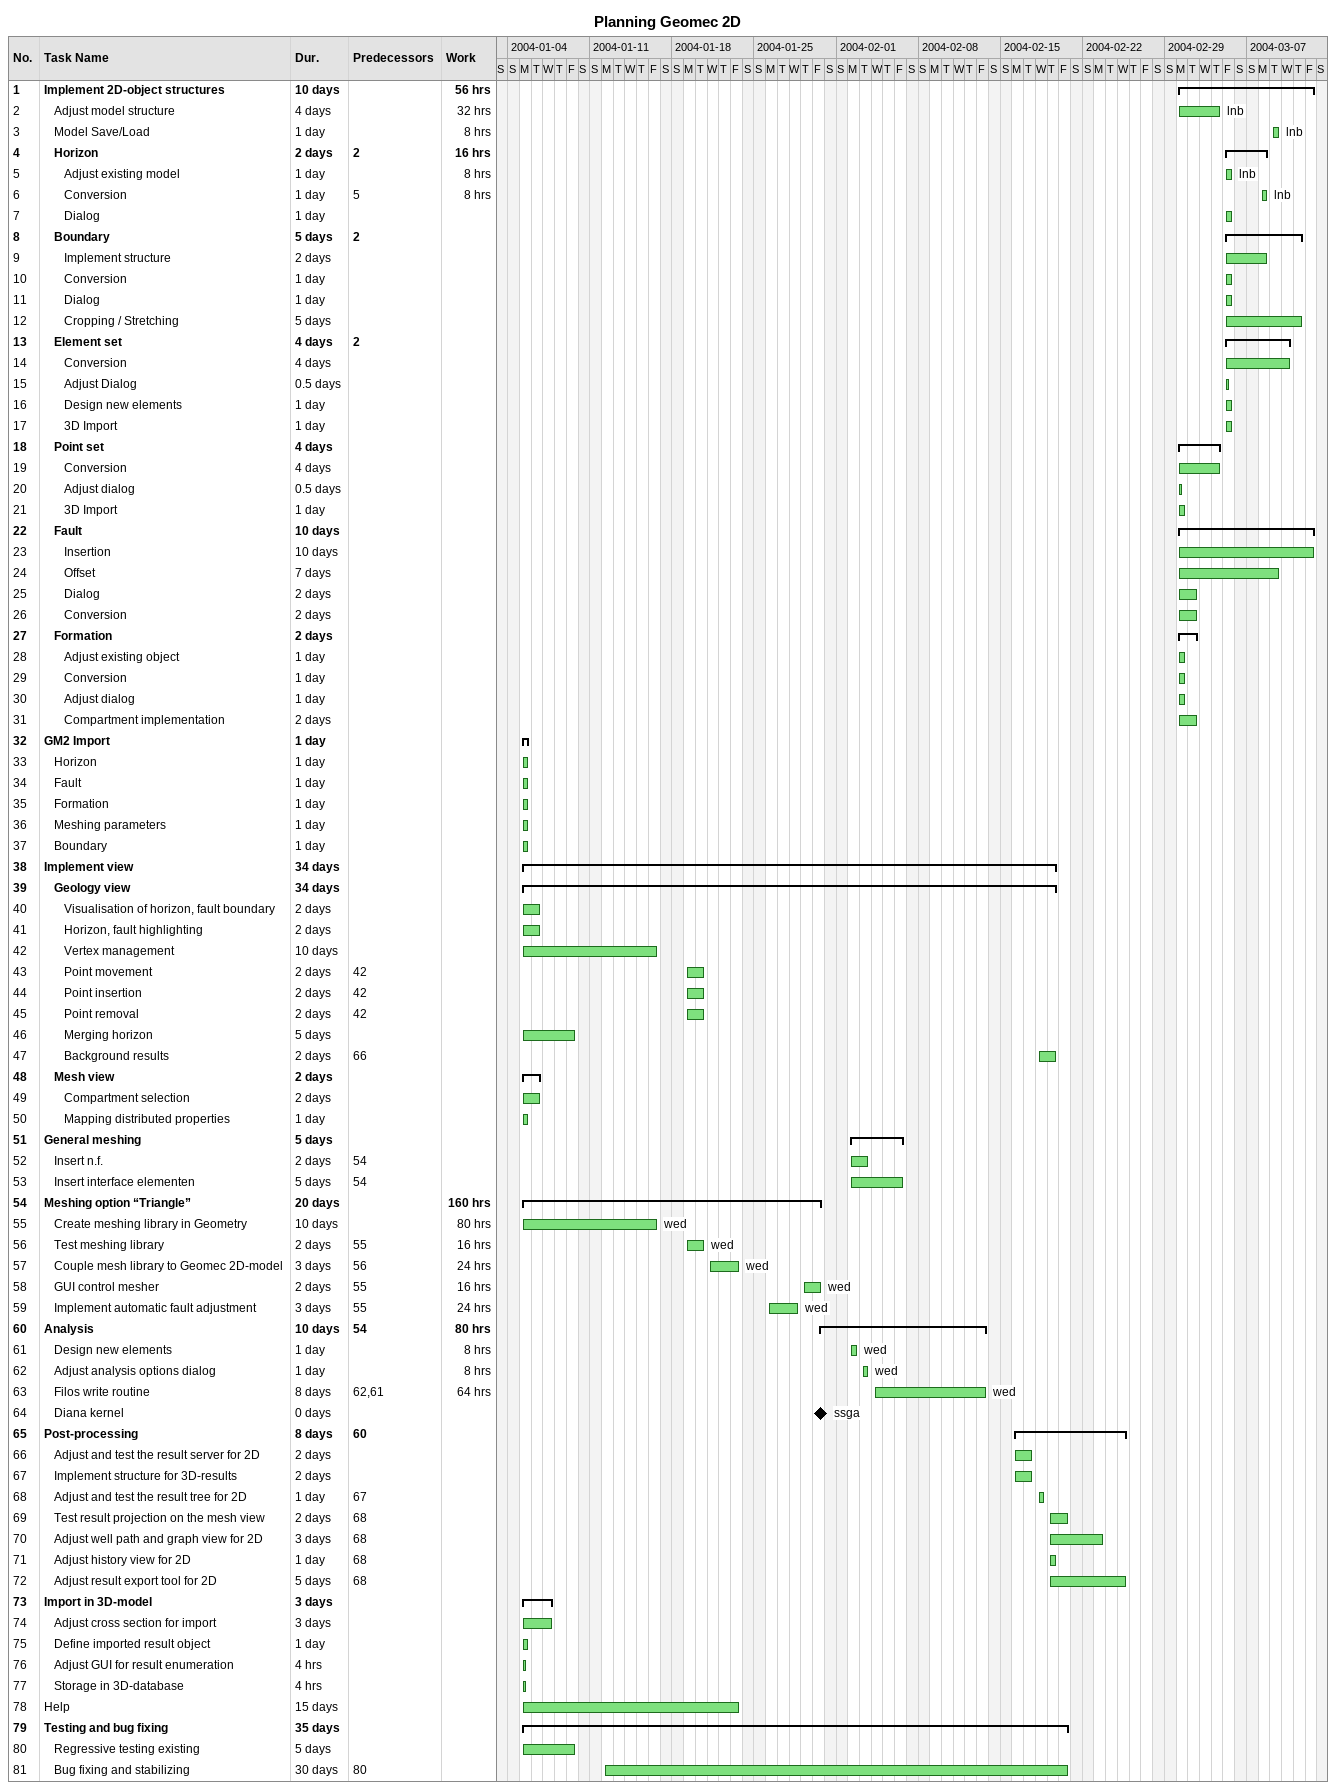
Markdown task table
Planning Geomec 2D

| ID | Level | Task | Duration | Start | Finish | Predecessors | Resources | Work (h) |
|---|---|---|---|---|---|---|---|---|
| 1 | 1 | **Implement 2D-object structures** | 10d | 2004-03-01 | 2004-03-12 |  |  | 56 |
| 2 | 2 | Adjust model structure | 4d | 2004-03-01 | 2004-03-04 |  | lnb | 32 |
| 3 | 2 | Model Save/Load | 1d | 2004-03-09 | 2004-03-09 |  | lnb | 8 |
| 4 | 2 | **Horizon** | 2d | 2004-03-05 | 2004-03-08 | 2 |  | 16 |
| 5 | 3 | Adjust existing model | 1d | 2004-03-05 | 2004-03-05 |  | lnb | 8 |
| 6 | 3 | Conversion | 1d | 2004-03-08 | 2004-03-08 | 5 | lnb | 8 |
| 7 | 3 | Dialog | 1d | 2004-03-05 | 2004-03-05 |  |  |  |
| 8 | 2 | **Boundary** | 5d | 2004-03-05 | 2004-03-11 | 2 |  |  |
| 9 | 3 | Implement structure | 2d | 2004-03-05 | 2004-03-08 |  |  |  |
| 10 | 3 | Conversion | 1d | 2004-03-05 | 2004-03-05 |  |  |  |
| 11 | 3 | Dialog | 1d | 2004-03-05 | 2004-03-05 |  |  |  |
| 12 | 3 | Cropping / Stretching | 5d | 2004-03-05 | 2004-03-11 |  |  |  |
| 13 | 2 | **Element set** | 4d | 2004-03-05 | 2004-03-10 | 2 |  |  |
| 14 | 3 | Conversion | 4d | 2004-03-05 | 2004-03-10 |  |  |  |
| 15 | 3 | Adjust Dialog | 0.5d | 2004-03-05 | 2004-03-05 |  |  |  |
| 16 | 3 | Design new elements | 1d | 2004-03-05 | 2004-03-05 |  |  |  |
| 17 | 3 | 3D Import | 1d | 2004-03-05 | 2004-03-05 |  |  |  |
| 18 | 2 | **Point set** | 4d | 2004-03-01 | 2004-03-04 |  |  |  |
| 19 | 3 | Conversion | 4d | 2004-03-01 | 2004-03-04 |  |  |  |
| 20 | 3 | Adjust dialog | 0.5d | 2004-03-01 | 2004-03-01 |  |  |  |
| 21 | 3 | 3D Import | 1d | 2004-03-01 | 2004-03-01 |  |  |  |
| 22 | 2 | **Fault** | 10d | 2004-03-01 | 2004-03-12 |  |  |  |
| 23 | 3 | Insertion | 10d | 2004-03-01 | 2004-03-12 |  |  |  |
| 24 | 3 | Offset | 7d | 2004-03-01 | 2004-03-09 |  |  |  |
| 25 | 3 | Dialog | 2d | 2004-03-01 | 2004-03-02 |  |  |  |
| 26 | 3 | Conversion | 2d | 2004-03-01 | 2004-03-02 |  |  |  |
| 27 | 2 | **Formation** | 2d | 2004-03-01 | 2004-03-02 |  |  |  |
| 28 | 3 | Adjust existing object | 1d | 2004-03-01 | 2004-03-01 |  |  |  |
| 29 | 3 | Conversion | 1d | 2004-03-01 | 2004-03-01 |  |  |  |
| 30 | 3 | Adjust dialog | 1d | 2004-03-01 | 2004-03-01 |  |  |  |
| 31 | 3 | Compartment implementation | 2d | 2004-03-01 | 2004-03-02 |  |  |  |
| 32 | 1 | **GM2 Import** | 1d | 2004-01-05 | 2004-01-05 |  |  |  |
| 33 | 2 | Horizon | 1d | 2004-01-05 | 2004-01-05 |  |  |  |
| 34 | 2 | Fault | 1d | 2004-01-05 | 2004-01-05 |  |  |  |
| 35 | 2 | Formation | 1d | 2004-01-05 | 2004-01-05 |  |  |  |
| 36 | 2 | Meshing parameters | 1d | 2004-01-05 | 2004-01-05 |  |  |  |
| 37 | 2 | Boundary | 1d | 2004-01-05 | 2004-01-05 |  |  |  |
| 38 | 1 | **Implement view** | 34d | 2004-01-05 | 2004-02-19 |  |  |  |
| 39 | 2 | **Geology view** | 34d | 2004-01-05 | 2004-02-19 |  |  |  |
| 40 | 3 | Visualisation of horizon, fault boundary | 2d | 2004-01-05 | 2004-01-06 |  |  |  |
| 41 | 3 | Horizon, fault highlighting | 2d | 2004-01-05 | 2004-01-06 |  |  |  |
| 42 | 3 | Vertex management | 10d | 2004-01-05 | 2004-01-16 |  |  |  |
| 43 | 3 | Point movement | 2d | 2004-01-19 | 2004-01-20 | 42 |  |  |
| 44 | 3 | Point insertion | 2d | 2004-01-19 | 2004-01-20 | 42 |  |  |
| 45 | 3 | Point removal | 2d | 2004-01-19 | 2004-01-20 | 42 |  |  |
| 46 | 3 | Merging horizon | 5d | 2004-01-05 | 2004-01-09 |  |  |  |
| 47 | 3 | Background results | 2d | 2004-02-18 | 2004-02-19 | 66 |  |  |
| 48 | 2 | **Mesh view** | 2d | 2004-01-05 | 2004-01-06 |  |  |  |
| 49 | 3 | Compartment selection | 2d | 2004-01-05 | 2004-01-06 |  |  |  |
| 50 | 3 | Mapping distributed properties | 1d | 2004-01-05 | 2004-01-05 |  |  |  |
| 51 | 1 | **General meshing** | 5d | 2004-02-02 | 2004-02-06 |  |  |  |
| 52 | 2 | Insert n.f. | 2d | 2004-02-02 | 2004-02-03 | 54 |  |  |
| 53 | 2 | Insert interface elementen | 5d | 2004-02-02 | 2004-02-06 | 54 |  |  |
| 54 | 1 | **Meshing option “Triangle”** | 20d | 2004-01-05 | 2004-01-30 |  |  | 160 |
| 55 | 2 | Create meshing library in Geometry | 10d | 2004-01-05 | 2004-01-16 |  | wed | 80 |
| 56 | 2 | Test meshing library | 2d | 2004-01-19 | 2004-01-20 | 55 | wed | 16 |
| 57 | 2 | Couple mesh library to Geomec 2D-model | 3d | 2004-01-21 | 2004-01-23 | 56 | wed | 24 |
| 58 | 2 | GUI control mesher | 2d | 2004-01-29 | 2004-01-30 | 55 | wed | 16 |
| 59 | 2 | Implement automatic fault adjustment | 3d | 2004-01-26 | 2004-01-28 | 55 | wed | 24 |
| 60 | 1 | **Analysis** | 10d | 2004-01-30 | 2004-02-13 | 54 |  | 80 |
| 61 | 2 | Design new elements | 1d | 2004-02-02 | 2004-02-02 |  | wed | 8 |
| 62 | 2 | Adjust analysis options dialog | 1d | 2004-02-03 | 2004-02-03 |  | wed | 8 |
| 63 | 2 | Filos write routine | 8d | 2004-02-04 | 2004-02-13 | 62, 61 | wed | 64 |
| 64 | 2 | Diana kernel | 0d | 2004-01-30 | 2004-01-30 |  | ssga |  |
| 65 | 1 | **Post-processing** | 8d | 2004-02-16 | 2004-02-25 | 60 |  |  |
| 66 | 2 | Adjust and test the result server for 2D | 2d | 2004-02-16 | 2004-02-17 |  |  |  |
| 67 | 2 | Implement structure for 3D-results | 2d | 2004-02-16 | 2004-02-17 |  |  |  |
| 68 | 2 | Adjust and test the result tree for 2D | 1d | 2004-02-18 | 2004-02-18 | 67 |  |  |
| 69 | 2 | Test result projection on the mesh view | 2d | 2004-02-19 | 2004-02-20 | 68 |  |  |
| 70 | 2 | Adjust well path and graph view for 2D | 3d | 2004-02-19 | 2004-02-23 | 68 |  |  |
| 71 | 2 | Adjust history view for 2D | 1d | 2004-02-19 | 2004-02-19 | 68 |  |  |
| 72 | 2 | Adjust result export tool for 2D | 5d | 2004-02-19 | 2004-02-25 | 68 |  |  |
| 73 | 1 | **Import in 3D-model** | 3d | 2004-01-05 | 2004-01-07 |  |  |  |
| 74 | 2 | Adjust cross section for import | 3d | 2004-01-05 | 2004-01-07 |  |  |  |
| 75 | 2 | Define imported result object | 1d | 2004-01-05 | 2004-01-05 |  |  |  |
| 76 | 2 | Adjust GUI for result enumeration | 4h | 2004-01-05 | 2004-01-05 |  |  |  |
| 77 | 2 | Storage in 3D-database | 4h | 2004-01-05 | 2004-01-05 |  |  |  |
| 78 | 1 | Help | 15d | 2004-01-05 | 2004-01-23 |  |  |  |
| 79 | 1 | **Testing and bug fixing** | 35d | 2004-01-05 | 2004-02-20 |  |  |  |
| 80 | 2 | Regressive testing existing | 5d | 2004-01-05 | 2004-01-09 |  |  |  |
| 81 | 2 | Bug fixing and stabilizing | 30d | 2004-01-12 | 2004-02-20 | 80 |  |  |
